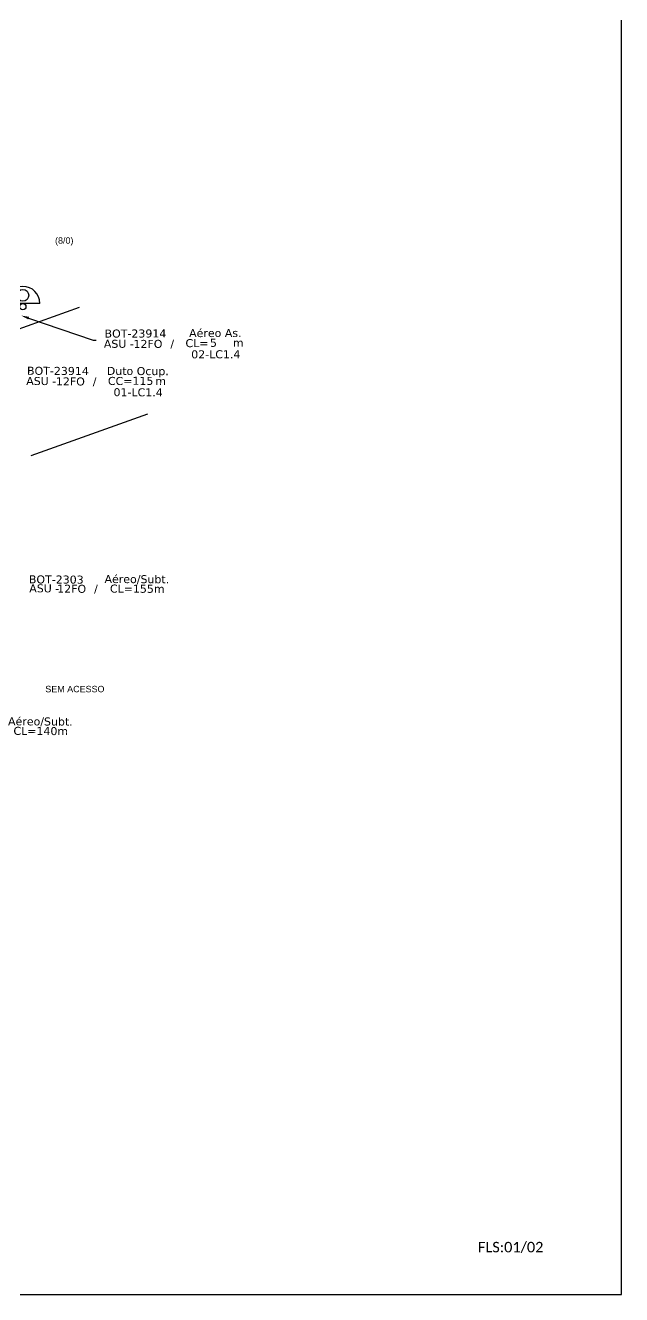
# Model space of a CAD drawing. Header units: metres. Extents: x -1286 to 457, y -500 to 94.
# Drawn here: x -616.3 to -445.1, y -499.8 to -135.2 of the extents above; entities that cross this region are included whole.
import ezdxf
from ezdxf import colors
from ezdxf.entities.mleader import LeaderData, LeaderLine
from ezdxf.enums import TextEntityAlignment as Align
from ezdxf.math import Vec2, Vec3

# ---------------------------------------------------------------- set-up
doc = ezdxf.new("R2010")
doc.units = ezdxf.units.M
doc.layers.add("20.0-LEGENDA DOS CDO'S", color=1, linetype='Continuous', lineweight=0)
for name, color, linetype in [('CAP a instalar', 1, 'Continuous'), ('label_cabos', 7, 'Continuous'), ('Legenda', 1, 'Continuous'), ('QUADRA', 7, 'Continuous'), ('SETA', 7, 'Continuous')]:
    doc.layers.add(name, color=color, linetype=linetype)
doc.layers.add('EXTRA', color=50, linetype='Continuous', plot=False)
doc.styles.add('ARIAL', font='arial.ttf')
doc.styles.add('DIGICADE', font='arial.ttf')
doc.styles.add('siredit', font='verdana.ttf')
doc.styles.add('WMF-Calibri0', font='calibri.ttf')

# ---------------------------------------------------------------- blocks, each defined once
blk = doc.blocks.new('*U84')
at = {"color": 0}
blk.add_line((2.14, -0.58), (-2.1, -0.68), dxfattribs=at)
for centre, radius in [((0, 0.38), 0.733), ((0.03, -1.03), 0.393)]:
    blk.add_circle(centre, radius, dxfattribs=at)
blk.add_arc((0.02, -0.63), 2.12, 1.3782, 181.3782, dxfattribs=at)
blk = doc.blocks.new('Inst CDOE-8 CAIXA DIST OPT CDOE 48F_8D C_SPL OPTAP')
at = {"layer": "20.0-LEGENDA DOS CDO'S", "color": 0}
for tag, p, style, flags in [('ID_ATIVIDADE', (0.12, 6.47), 'ARIAL', 3), ('FATOR', (7.92, 6.47), 'ARIAL', 1), ('QTDE', (0.23, -0.97), 'DIGICADE', 3)]:
    blk.add_attdef(tag, p, '', height=0.8, rotation=0.118, dxfattribs=dict(at, style=style, flags=flags))
at = {"layer": "20.0-LEGENDA DOS CDO'S", "color": 0, "style": 'ARIAL'}
for tag, p, height in [('CORDOALHA', (0.12, 4.02), 0.8), ('FID', (0.12, 5.25), 0.8), ('SAP', (0.12, 2.96), 0.8), ('1:XX', (-0.01, 1.7), 0.8), ('UMS', (0.14, 0.22), 1)]:
    blk.add_attdef(tag, p, '', height=height, rotation=0.118, dxfattribs=at)
blk.add_attdef('FIBRAS_UTILIZADAS', text='', height=0.8, rotation=0.118, dxfattribs=at).set_placement((13.48, 5.26), align=Align.CENTER)
blk = doc.blocks.new('LEGENDA DOS CABOS')
at = {"layer": 'EXTRA', "color": 0, "style": 'siredit'}
for tag, p in [('ID', (4.6, 0.97)), ('XX', (9.03, 0.97))]:
    blk.add_attdef(tag, text='', height=0.48, rotation=359.69, dxfattribs=at).set_placement(p, align=Align.MIDDLE_CENTER)
at = {"layer": 'Legenda', "color": 0, "style": 'siredit'}
for tag, p in [('TIPO_CABO', (1.31, 0)), ('CABO', (4.69, -0.05)), ('/', (6.81, -0.05)), ('METROS', (10.03, -0.05))]:
    blk.add_attdef(tag, text='', height=0.8, rotation=359.69, dxfattribs=at).set_placement(p, align=Align.MIDDLE_CENTER)
blk = doc.blocks.new('Inst CB AS CFOA-SM-ASU-120-S-12')
at = {"layer": 'label_cabos', "color": 0, "style": 'siredit'}
for tag, flags, p in [('ID_ATIVIDADE', 3, (1.31, 2.67)), ('FATOR', 1, (11.56, 2.55))]:
    blk.add_attdef(tag, text='', height=1, rotation=359.69, dxfattribs=dict(at, flags=flags)).set_placement(p, align=Align.MIDDLE_CENTER)
for tag, p in [('DESTINO_CABO', (3.13, 1.26)), ('TIPO_CABO', (13.11, 1.24)), ('TIPO_CABO', (1.26, 0)), ('CABO', (4.69, -0.05)), ('/', (7.71, -0.05)), ('LANCE', (10.81, 0)), ('UND', (15.96, 0)), ('FID', (13.15, -1.41))]:
    blk.add_attdef(tag, text='', height=1, rotation=359.69, dxfattribs=at).set_placement(p, align=Align.MIDDLE_CENTER)
blk.add_attdef('QTDE', (12.43, -0.47), '', height=1, rotation=359.69, dxfattribs=at)
blk = doc.blocks.new('Inst CB DT OCUP CFOA-SM-ASU-120-S-12')
at = {"layer": 'label_cabos', "color": 0, "style": 'siredit'}
for tag, flags, p in [('ID_ATIVIDADE', 3, (1.31, 2.67)), ('FATOR', 1, (11.56, 2.55))]:
    blk.add_attdef(tag, text='', height=1, rotation=359.69, dxfattribs=dict(at, flags=flags)).set_placement(p, align=Align.MIDDLE_CENTER)
for tag, p in [('DESTINO_CABO', (3.13, 1.26)), ('TIPO_CABO', (13.11, 1.24)), ('TIPO_CABO', (1.26, 0)), ('CABO', (4.69, -0.05)), ('/', (7.71, -0.05)), ('LANCE', (10.91, 0)), ('UND', (15.96, 0)), ('FID', (13.15, -1.41))]:
    blk.add_attdef(tag, text='', height=1, rotation=359.69, dxfattribs=at).set_placement(p, align=Align.MIDDLE_CENTER)
blk.add_attdef('QTDE', (12.43, -0.47), '', height=1, rotation=359.69, dxfattribs=at)

msp = doc.modelspace()

# ---------------------------------------------------------------- linework, layer by layer
msp.add_lwpolyline([(-1286.07, -499.81), (-445.07, -499.81), (-445.07, 94.19), (-1286.07, 94.19)], close=True)
at = {"layer": 'QUADRA'}
for points in [[(-619.36, -222.85), (-600.69, -216.2)], [(-581.22, -246.88), (-614.71, -258.85)]]:
    msp.add_lwpolyline(points, dxfattribs=at)

# ---------------------------------------------------------------- block references
at = {"layer": 'CAP a instalar', "color": 7, "ltscale": 5, "xscale": 2.298850574712644, "yscale": 2.298850574712644, "zscale": 2.298850574712644}
msp.add_blockref('Inst CDOE-8 CAIXA DIST OPT CDOE 48F_8D C_SPL OPTAP', (-636.1, -210.03), dxfattribs=at).add_auto_attribs({'FID': 'BOT-23914', 'CORDOALHA': 'CORD', 'SAP': 'SAP 324607', '1:XX': '1:64', 'UMS': '7 UMs', 'FIBRAS_UTILIZADAS': '(8/0)'})
at = {"layer": 'CAP a instalar', "color": 7, "ltscale": 5, "xscale": 2.298850574712644, "yscale": 2.298850574712644, "zscale": 2.298850574712644, "rotation": 358.6218330519387}
msp.add_blockref('*U84', (-617.01, -213.63), dxfattribs=at)
at = {"layer": 'label_cabos'}
ref = msp.add_blockref('Inst CB AS CFOA-SM-ASU-120-S-12', (-591.84, -226.69), dxfattribs=dict(at, xscale=2.298850574712644, yscale=2.298850574712644, zscale=2.298850574712644, rotation=0.4634636605451007))
ref.add_attrib('DESTINO_CABO', 'BOT-23914', dxfattribs={"color": 0, "height": 2.299, "rotation": 0.1535, "style": 'siredit'}).set_placement((-584.67, -223.73), align=Align.MIDDLE_CENTER)
ref.add_attrib('TIPO_CABO', 'Aéreo As.', dxfattribs={"color": 0, "height": 2.299, "rotation": 0.1535, "style": 'siredit'}).set_placement((-561.73, -223.59), align=Align.MIDDLE_CENTER)
ref.add_attrib('CABO', '12FO', dxfattribs={"color": 0, "height": 2.299, "rotation": 0.1535, "style": 'siredit'}).set_placement((-581.07, -226.72), align=Align.MIDDLE_CENTER)
ref.add_attrib('/', '/', dxfattribs={"color": 0, "height": 2.3, "rotation": 0.1535, "style": 'siredit'}).set_placement((-574.11, -226.67), align=Align.MIDDLE_CENTER)
ref.add_attrib('TIPO_CABO', 'ASU - ', dxfattribs={"color": 0, "height": 2.299, "rotation": 0.1535, "style": 'siredit'}).set_placement((-588.94, -226.68), align=Align.MIDDLE_CENTER)
ref.add_attrib('FID', '02-LC1.4', dxfattribs={"color": 0, "height": 2.299, "rotation": 0.1535, "style": 'siredit'}).set_placement((-561.59, -229.7), align=Align.MIDDLE_CENTER)
ref.add_attrib('LANCE', 'CL=', dxfattribs={"color": 0, "height": 2.299, "rotation": 0.1535, "style": 'siredit'}).set_placement((-567, -226.49), align=Align.MIDDLE_CENTER)
ref.add_attrib('QTDE', '5', (-563.26, -227.55), dxfattribs={"color": 0, "height": 2.3, "rotation": 0.1535, "style": 'siredit'})
ref.add_attrib('UND', 'm', dxfattribs={"color": 0, "height": 2.3, "rotation": 0.1535, "style": 'siredit'}).set_placement((-555.15, -226.39), align=Align.MIDDLE_CENTER)
at = {"layer": 'label_cabos', "color": 0, "lineweight": 0}
ref = msp.add_blockref('Inst CB DT OCUP CFOA-SM-ASU-120-S-12', (-614.13, -237.37), dxfattribs=dict(at, xscale=2.298850574712644, yscale=2.298850574712644, zscale=2.298850574712644))
ref.add_attrib('DESTINO_CABO', 'BOT-23914', dxfattribs={"color": 0, "height": 2.299, "rotation": 359.69, "style": 'siredit'}).set_placement((-606.93, -234.47), align=Align.MIDDLE_CENTER)
ref.add_attrib('CABO', '12FO', dxfattribs={"color": 0, "height": 2.299, "rotation": 359.69, "style": 'siredit'}).set_placement((-603.35, -237.49), align=Align.MIDDLE_CENTER)
ref.add_attrib('TIPO_CABO', 'Duto Ocup.', dxfattribs={"color": 0, "height": 2.299, "rotation": 359.69, "style": 'siredit'}).set_placement((-583.99, -234.51), align=Align.MIDDLE_CENTER)
ref.add_attrib('/', '/', dxfattribs={"color": 0, "height": 2.3, "rotation": 359.69, "style": 'siredit'}).set_placement((-596.39, -237.49), align=Align.MIDDLE_CENTER)
ref.add_attrib('TIPO_CABO', 'ASU - ', dxfattribs={"color": 0, "height": 2.299, "rotation": 359.69, "style": 'siredit'}).set_placement((-611.22, -237.38), align=Align.MIDDLE_CENTER)
ref.add_attrib('FID', '01-LC1.4', dxfattribs={"color": 0, "height": 2.299, "rotation": 359.69, "style": 'siredit'}).set_placement((-583.9, -240.62), align=Align.MIDDLE_CENTER)
ref.add_attrib('LANCE', 'CC=', dxfattribs={"color": 0, "height": 2.299, "rotation": 359.69, "style": 'siredit'}).set_placement((-589.05, -237.37), align=Align.MIDDLE_CENTER)
ref.add_attrib('QTDE', '115', (-585.55, -238.46), dxfattribs={"color": 0, "height": 2.299, "rotation": 359.69, "style": 'siredit'})
ref.add_attrib('UND', 'm', dxfattribs={"color": 0, "height": 2.3, "rotation": 359.69, "style": 'siredit'}).set_placement((-577.43, -237.37), align=Align.MIDDLE_CENTER)
ref = msp.add_blockref('LEGENDA DOS CABOS', (-617.15, -298.13), dxfattribs=dict(at, xscale=2.298850574712644, yscale=2.298850574712644, zscale=2.298850574712644))
ref.add_attrib('ID', 'BOT-2303', dxfattribs={"color": 0, "height": 2.299, "rotation": 359.69, "style": 'siredit'}).set_placement((-607.4, -294.39), align=Align.MIDDLE_CENTER)
ref.add_attrib('CABO', '12FO', dxfattribs={"color": 0, "height": 2.299, "rotation": 359.69, "style": 'siredit'}).set_placement((-602.98, -297.04), align=Align.MIDDLE_CENTER)
ref.add_attrib('METROS', 'CL=155m', dxfattribs={"color": 0, "height": 2.299, "rotation": 359.69, "style": 'siredit'}).set_placement((-584.14, -297.04), align=Align.MIDDLE_CENTER)
ref.add_attrib('XX', 'Aéreo/Subt.', dxfattribs={"color": 0, "height": 2.2989, "rotation": 359.69, "style": 'siredit'}).set_placement((-584.26, -294.29), align=Align.MIDDLE_CENTER)
ref.add_attrib('/', '/', dxfattribs={"color": 0, "height": 2.3, "rotation": 359.69, "style": 'siredit'}).set_placement((-596.02, -297.04), align=Align.MIDDLE_CENTER)
ref.add_attrib('TIPO_CABO', 'ASU -', dxfattribs={"color": 0, "height": 2.299, "rotation": 359.69, "style": 'siredit'}).set_placement((-610.85, -296.93), align=Align.MIDDLE_CENTER)
ref = msp.add_blockref('LEGENDA DOS CABOS', (-644.86, -339), dxfattribs=dict(at, xscale=2.298850574712644, yscale=2.298850574712644, zscale=2.298850574712644))
ref.add_attrib('ID', 'BOT-23904', dxfattribs={"color": 0, "height": 2.299, "rotation": 359.69, "style": 'siredit'}).set_placement((-635.12, -335.26), align=Align.MIDDLE_CENTER)
ref.add_attrib('CABO', '12FO', dxfattribs={"color": 0, "height": 2.299, "rotation": 359.69, "style": 'siredit'}).set_placement((-630.69, -337.91), align=Align.MIDDLE_CENTER)
ref.add_attrib('METROS', 'CL=140m', dxfattribs={"color": 0, "height": 2.299, "rotation": 359.69, "style": 'siredit'}).set_placement((-611.85, -337.91), align=Align.MIDDLE_CENTER)
ref.add_attrib('XX', 'Aéreo/Subt.', dxfattribs={"color": 0, "height": 2.2989, "rotation": 359.69, "style": 'siredit'}).set_placement((-611.97, -335.16), align=Align.MIDDLE_CENTER)
ref.add_attrib('/', '/', dxfattribs={"color": 0, "height": 2.3, "rotation": 359.69, "style": 'siredit'}).set_placement((-623.73, -337.91), align=Align.MIDDLE_CENTER)
ref.add_attrib('TIPO_CABO', 'ASU -', dxfattribs={"color": 0, "height": 2.299, "rotation": 359.69, "style": 'siredit'}).set_placement((-638.56, -337.8), align=Align.MIDDLE_CENTER)

# ---------------------------------------------------------------- texts
at = {"color": 8, "style": 'ARIAL'}
msp.add_text('SEM ACESSO', height=1.839, dxfattribs=at).set_placement((-610.55, -326.78))
at = {"style": 'WMF-Calibri0'}
msp.add_text('FLS:01/02', height=3, dxfattribs=at).set_placement((-486.32, -487.66))

# ---------------------------------------------------------------- leaders
at = {"layer": 'SETA', "lineweight": 0}
ml = msp.add_multileader_mtext('Standard', dxfattribs=at)
ml.set_content('', color=256)
ml.set_leader_properties()
ml.build(insert=Vec2(0, 0))
ml.multileader.update_dxf_attribs({"text_right_attachment_type": 6, "dogleg_length": 0.36, "arrow_head_size": 2.3})
ctx = ml.context
ctx.base_point, ctx.char_height, ctx.arrow_head_size, ctx.landing_gap_size, ctx.plane_origin = Vec3(-595.98, -225.68), 0.414, 2.3, 0.207, Vec3(-1352419.45, -22334699.49)
ctx.right_attachment = 6
notes = []
notes.append((ctx, [(0, (1, 1, 0), (-596.81, -225.68), (1, 0), 0.828, [(0, [(-617.53, -218.56)], 0, [])])]))
ctx.mtext.insert = Vec3(-595.77, -225.47)
for ctx, leaders in notes:
    for number, flags, end, landing, length, lines in leaders:
        leader = LeaderData()
        leader.index, (leader.has_last_leader_line, leader.has_dogleg_vector, leader.attachment_direction) = number, flags
        leader.last_leader_point, leader.dogleg_vector, leader.dogleg_length = Vec3(end), Vec3(landing), length
        for number, points, colour, breaks in lines:
            line = LeaderLine()
            line.index, line.vertices, line.color, line.breaks = number, Vec3.list(points), colors.encode_raw_color(colour), breaks
            leader.lines.append(line)
        ctx.leaders.append(leader)

doc.saveas('drawing.dxf')
